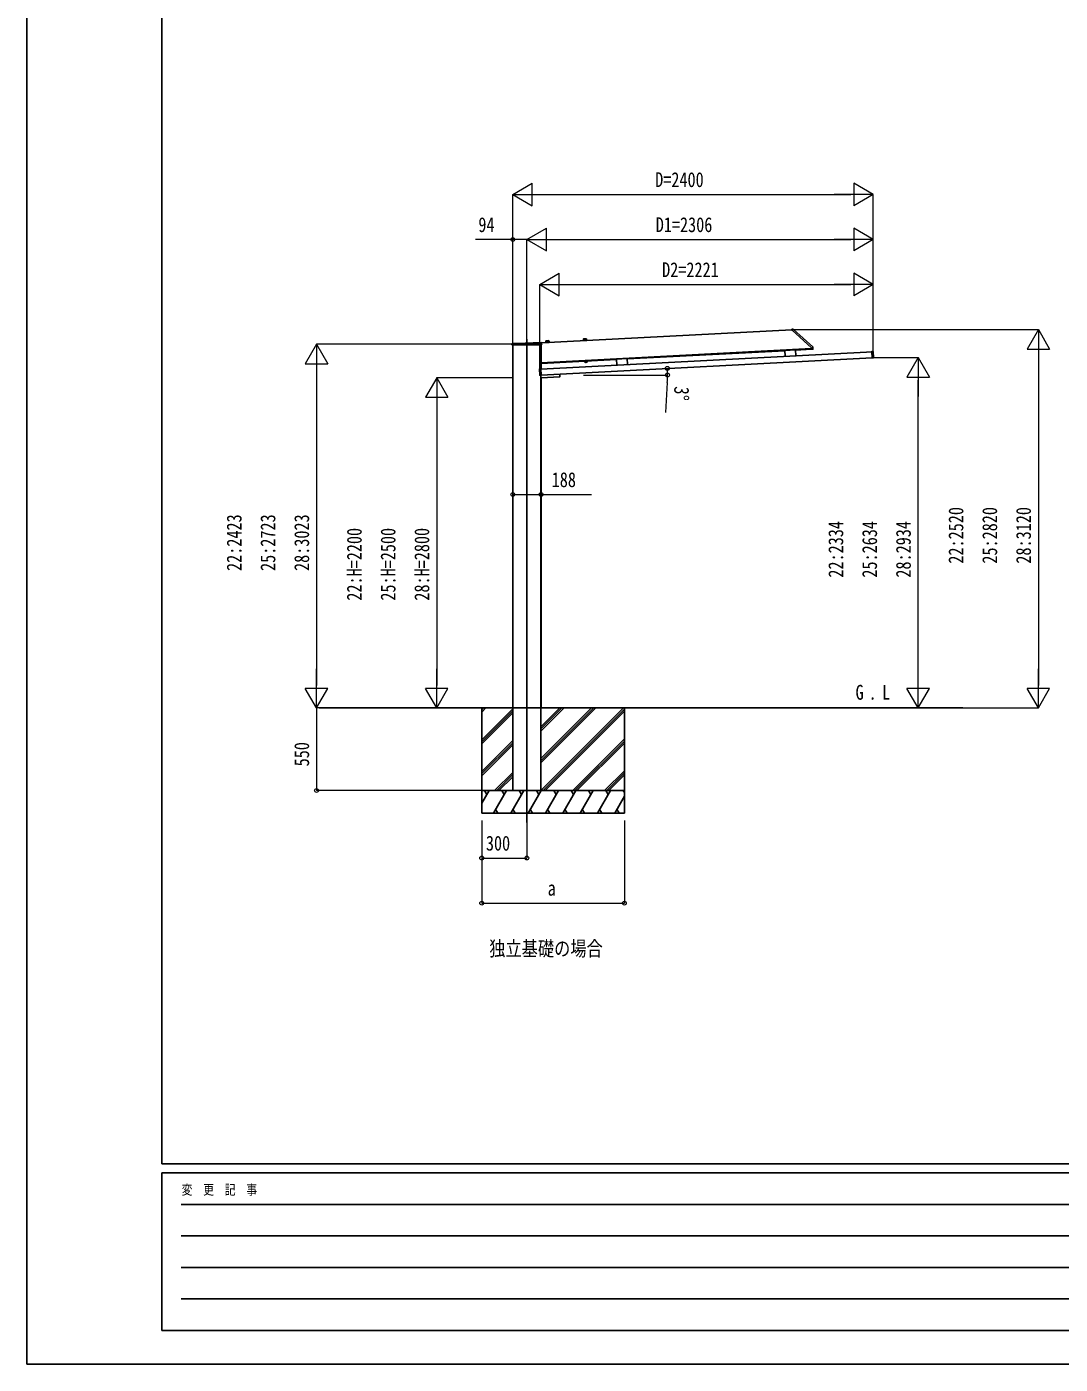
# Model space of a CAD drawing. Units: millimetres, scale not verified. Extents: x -12615 to 12615, y -8910 to 8910.
# Drawn here: x -12615 to -5732, y -8910 to 0 of the extents above; entities that cross this region are included whole.
import ezdxf
from ezdxf.enums import TextEntityAlignment as Align

# ---------------------------------------------------------------- set-up
doc = ezdxf.new("R2010")
doc.units = ezdxf.units.MM
doc.header["$LTSCALE"] = 50
for name, color, linetype in [('0-2_USER1', 3, 'Continuous'), ('0-4_YKK_12', 2, 'Continuous'), ('0-6_YKK_A1', 4, 'Continuous'), ('0-8_YKK_ZWAK', 7, 'Continuous')]:
    doc.layers.add(name, color=color, linetype=linetype)
doc.layers.add('0-7_YKK_D', color=6, linetype='Continuous', lineweight=18)
doc.styles.add('ＭＳ ゴシック', font='')
doc.styles.get('ＭＳ ゴシック').set_extended_font_data('MS Gothic')

msp = doc.modelspace()

# ---------------------------------------------------------------- linework, layer by layer
at = {"layer": '0-4_YKK_12'}
msp.add_line((-9284.04, -2081.79), (-9284.94, -5301.19), dxfattribs=at)
at = {"layer": '0-6_YKK_A1'}
for p, q in [((-9186.76, -2105.46), (-7518.99, -2018.53)), ((-7519.17, -2015.04), (-7511.57, -2015.11)), ((-7519.15, -2015.51), (-7519.17, -2015.04)), ((-7519.15, -2015.51), (-7518.85, -2021.13)), ((-7518.69, -2021.48), (-7389.2, -2138.07)), ((-7508.93, -2016.13), (-7381.07, -2131.26)), ((-9383.6, -2119.83), (-9383.53, -2111.98)), ((-9383.1, -2119.83), (-9383.6, -2119.83)), ((-9185.63, -2119.83), (-9383.1, -2119.83)), ((-9382.53, -2110.99), (-9187.02, -2110.99)), ((-9378.04, -4538), (-9378.04, -2119.83)), ((-9350.29, -2110.92), (-9188.05, -2102.42)), ((-9191.34, -2279.94), (-9191.34, -2119.83)), ((-9190.04, -2279.87), (-9190.04, -2119.83)), ((-9187.01, -2103.3), (-9186.03, -2111.88)), ((-9186.03, -2111.88), (-9186.03, -2111.9)), ((-9186.03, -2111.9), (-9185.13, -2119.83)), ((-9185.13, -2119.83), (-9185.63, -2119.83)), ((-9159.01, -2102.07), (-9159.02, -2103.6)), ((-9159.02, -2103.6), (-9135.05, -2102.35)), ((-9159.02, -2103.6), (-9135.05, -2102.35)), ((-9159, -2104), (-9159.02, -2103.6)), ((-9159, -2104), (-9135.03, -2102.75)), ((-9158.53, -2101.58), (-9135.75, -2100.38)), ((-9157.95, -2094.85), (-9158.01, -2101.55)), ((-9155.11, -2091.88), (-9140.17, -2091.1)), ((-9137.04, -2093.76), (-9136.28, -2100.41)), ((-9135.23, -2100.82), (-9135.05, -2102.35)), ((-9135.03, -2102.75), (-9135.05, -2102.35)), ((-8909.35, -2088.99), (-8909.36, -2090.52)), ((-8909.36, -2090.52), (-8885.4, -2089.26)), ((-8909.36, -2090.52), (-8885.4, -2089.26)), ((-8909.34, -2090.92), (-8909.36, -2090.52)), ((-8909.34, -2090.92), (-8885.38, -2089.66)), ((-8908.88, -2088.49), (-8886.09, -2087.3)), ((-8908.29, -2081.77), (-8908.35, -2088.46)), ((-8905.45, -2078.8), (-8890.52, -2078.02)), ((-8887.38, -2080.67), (-8886.62, -2087.32)), ((-8885.57, -2087.74), (-8885.4, -2089.26)), ((-8885.38, -2089.66), (-8885.4, -2089.26)), ((-7379.75, -2134.02), (-7379.43, -2140.11)), ((-9192.38, -2279.99), (-6980.11, -2164.53)), ((-9190.29, -2319.94), (-6984.7, -2204.82)), ((-9190.04, -2237.81), (-7388.75, -2143.88)), ((-9189.78, -2242.8), (-8687.21, -2216.47)), ((-8616.44, -2210.25), (-8687.34, -2213.97)), ((-8687.34, -2213.97), (-8685.27, -2253.41)), ((-8616.44, -2210.25), (-8614.37, -2249.7)), ((-8616.31, -2212.75), (-7566.74, -2158.22)), ((-7495.97, -2152.01), (-7566.87, -2155.72)), ((-7566.87, -2155.72), (-7564.81, -2195.17)), ((-7495.97, -2152.01), (-7493.9, -2191.45)), ((-7495.84, -2154.5), (-7388.49, -2148.88)), ((-7389.04, -2138.41), (-7388.95, -2140.02)), ((-7388.9, -2140.96), (-7388.95, -2140.02)), ((-7388.9, -2140.96), (-7381.27, -2141.02)), ((-7388.88, -2141.45), (-7388.9, -2140.96)), ((-7388.88, -2141.45), (-7388.49, -2148.88)), ((-7388.49, -2148.88), (-7380.88, -2148.48)), ((-7381.27, -2141.02), (-7379.86, -2141.03)), ((-7379.43, -2140.11), (-7379.36, -2141.51)), ((-6991.96, -2165.15), (-6986.79, -2164.88)), ((-6985.67, -2163.44), (-6986.87, -2163.5)), ((-6986.85, -2163.85), (-6986.87, -2163.5)), ((-6986.87, -2163.5), (-6986.87, -2163.5)), ((-6986.82, -2164.35), (-6986.85, -2163.85)), ((-6984.67, -2205.37), (-6986.82, -2164.35)), ((-6985.67, -2163.44), (-6985.67, -2163.44)), ((-6985.07, -2163.3), (-6979.18, -2162.99)), ((-6984.65, -2205.87), (-6984.67, -2205.37)), ((-6984.65, -2205.87), (-6984.63, -2206.22)), ((-6984.63, -2206.22), (-6983.43, -2206.16)), ((-6984.63, -2206.22), (-6984.63, -2206.22)), ((-6983.43, -2206.16), (-6983.43, -2206.16)), ((-6976.93, -2205.93), (-6982.82, -2206.24)), ((-6978.66, -2163.46), (-6976.46, -2205.4)), ((-9200.62, -2279.43), (-9198.43, -2321.38)), ((-9194.26, -2278.6), (-9200.15, -2278.91)), ((-9193.65, -2278.68), (-9192.46, -2278.62)), ((-9193.65, -2278.68), (-9193.65, -2278.68)), ((-9192.44, -2278.97), (-9192.46, -2278.62)), ((-9192.46, -2278.62), (-9192.46, -2278.62)), ((-9192.41, -2279.46), (-9192.44, -2278.97)), ((-9190.26, -2320.49), (-9192.41, -2279.46)), ((-9189.78, -2242.8), (-9190.04, -2237.85)), ((-9065.66, -2313.4), (-9064.69, -2331.88)), ((-8882.53, -2229.91), (-8897.52, -2230.69)), ((-8897.52, -2230.69), (-8897.26, -2235.6)), ((-8896.23, -2236.13), (-8897.26, -2235.6)), ((-8897.06, -2230.67), (-8897.15, -2229.07)), ((-8883.24, -2235.45), (-8896.23, -2236.13)), ((-8893.77, -2230.5), (-8893.51, -2235.41)), ((-8886.27, -2230.1), (-8886.02, -2235.02)), ((-8883.24, -2235.45), (-8882.27, -2234.82)), ((-8883.07, -2228.33), (-8882.98, -2229.93)), ((-8882.53, -2229.91), (-8882.27, -2234.82)), ((-9197.9, -2321.85), (-9192.01, -2321.54)), ((-9191.9, -2321.52), (-9191.01, -2338.5)), ((-9190.22, -2321.34), (-9191.42, -2321.4)), ((-9191.42, -2321.4), (-9191.42, -2321.4)), ((-9191.34, -4538), (-9191.34, -2321.4)), ((-9191.34, -2338), (-9191.04, -2338)), ((-9190.24, -2320.99), (-9190.26, -2320.49)), ((-9190.24, -2320.99), (-9190.22, -2321.34)), ((-9190.22, -2321.34), (-9190.22, -2321.34)), ((-9190.04, -4538), (-9190.04, -2339.45)), ((-9189.96, -2339.45), (-9065.63, -2332.93)), ((-10668.44, -4538), (-6381.63, -4538)), ((-9584.94, -4538), (-9584.94, -5238)), ((-9584.94, -4565.38), (-9557.56, -4538)), ((-9584.94, -4551.24), (-9571.7, -4538)), ((-9584.94, -4749.23), (-9378.94, -4543.23)), ((-9378.04, -4538), (-9378.04, -5088)), ((-9191.34, -4538), (-9191.34, -5088)), ((-9191.08, -5088), (-8641.08, -4538)), ((-9190.94, -4904.01), (-8824.93, -4538)), ((-9190.94, -4875.73), (-8853.21, -4538)), ((-9190.94, -4889.87), (-8839.07, -4538)), ((-9190.94, -4691.88), (-9037.06, -4538)), ((-9190.94, -4677.74), (-9051.2, -4538)), ((-9190.94, -4663.6), (-9065.34, -4538)), ((-8634.94, -4538), (-8634.94, -5238)), ((-9584.94, -4763.37), (-9378.94, -4557.37)), ((-9584.94, -4777.51), (-9378.94, -4571.51)), ((-9176.94, -5088), (-8634.94, -4546)), ((-9162.8, -5088), (-8634.94, -4560.15)), ((-9584.94, -4961.36), (-9378.94, -4755.36)), ((-9584.94, -4975.5), (-9378.94, -4769.5)), ((-9584.94, -4989.64), (-9378.94, -4783.65)), ((-8978.95, -5088), (-8634.94, -4743.99)), ((-8964.81, -5088), (-8634.94, -4758.14)), ((-8950.66, -5088), (-8634.94, -4772.28)), ((-9499.45, -5088), (-9378.94, -4967.49)), ((-9485.31, -5088), (-9378.94, -4981.63)), ((-8766.82, -5088), (-8634.94, -4956.12)), ((-8752.67, -5088), (-8634.94, -4970.27)), ((-8738.53, -5088), (-8634.94, -4984.41)), ((-9471.16, -5088), (-9378.94, -4995.78)), ((-8634.94, -5088), (-9584.94, -5088)), ((-9584.94, -5171.83), (-9536.54, -5088)), ((-9551.54, -5113.98), (-9566.54, -5088)), ((-9507.67, -5238), (-9421.07, -5088)), ((-9436.07, -5113.98), (-9451.07, -5088)), ((-9392.2, -5238), (-9305.6, -5088)), ((-9378.04, -5088), (-9191.34, -5088)), ((-9320.6, -5113.98), (-9335.6, -5088)), ((-9276.73, -5238), (-9190.13, -5088)), ((-9205.13, -5113.98), (-9220.13, -5088)), ((-9161.26, -5238), (-9074.66, -5088)), ((-9089.66, -5113.98), (-9104.66, -5088)), ((-9045.79, -5238), (-8959.19, -5088)), ((-8989.19, -5088), (-8974.19, -5113.98)), ((-8930.32, -5238), (-8843.72, -5088)), ((-8858.72, -5113.98), (-8873.72, -5088)), ((-8814.85, -5238), (-8728.25, -5088)), ((-8743.25, -5113.98), (-8758.25, -5088)), ((-8699.38, -5238), (-8634.94, -5126.38)), ((-8634.94, -5101.58), (-8642.78, -5088)), ((-9584.94, -5238), (-8634.94, -5238)), ((-9492.68, -5212.02), (-9477.68, -5238)), ((-9377.2, -5212.02), (-9362.2, -5238)), ((-9261.73, -5212.02), (-9246.74, -5238)), ((-9146.26, -5212.02), (-9131.27, -5238)), ((-9030.79, -5212.02), (-9015.8, -5238)), ((-8915.32, -5212.02), (-8900.33, -5238)), ((-8799.85, -5212.02), (-8784.86, -5238)), ((-8684.38, -5212.02), (-8669.38, -5238))]:
    msp.add_line(p, q, dxfattribs=at)
msp.add_lwpolyline([(-8898.68, -2227.55), (-8881.7, -2226.66), (-8881.62, -2228.26), (-8898.59, -2229.15)], close=True, dxfattribs=at)
msp.add_lwpolyline([(-7379.36, -2141.51), (-7379, -2148.38), (-7380.88, -2148.48)], dxfattribs=at)
for centre, radius, start, end in [((-7518.35, -2021.1), 0.5, 183, 228), ((-7511.61, -2019.11), 4, 48, 89.5), ((-9382.53, -2111.99), 1, 90, 176.5048), ((-9382.53, -2111.99), 1, 176.5048, 179.5), ((-9352.91, -2060.99), 50, 270, 273.00032), ((-9188, -2103.42), 1, 6.5, 93.00032), ((-9187.02, -2111.99), 1, 6.5, 90), ((-9158.51, -2102.07), 0.5, 93, 179.5), ((-9154.95, -2094.88), 3, 93, 179.5), ((-9140.02, -2094.1), 3, 6.5, 93), ((-9135.73, -2100.88), 0.5, 6.5, 93), ((-8908.85, -2088.99), 0.5, 93, 179.5), ((-8905.29, -2081.79), 3, 93, 179.5), ((-8890.36, -2081.01), 3, 6.5, 93), ((-8886.07, -2087.8), 0.5, 6.5, 93), ((-7389.54, -2138.44), 0.5, 3, 48), ((-7383.75, -2134.23), 4, 3, 48), ((-7379.86, -2141.53), 0.5, 3, 89.5), ((-6985.63, -2160.57), 2.86, 272.73957, 279.49104), ((-6983.11, -2210.43), 4.28, 87.31821, 94.21342), ((-9194, -2275.83), 2.86, 266.50896, 273.26043), ((-8895.53, -2232.77), 3.32, 238.61575, 307.38425), ((-8890.38, -2223.39), 12.42, 255.41205, 290.58795), ((-8884.29, -2232.18), 3.32, 238.61575, 307.38425), ((-9191.28, -2325.68), 4.28, 91.78658, 98.68179), ((-9190.02, -2338.45), 1, 183, 273), ((-9065.69, -2331.93), 1, 273, 3)]:
    msp.add_arc(centre, radius, start, end, dxfattribs=at)
for centre, major_axis, ratio, start_param, end_param in [((-6985.67, -2163.4), (0.599, 0.031), 0.061163, 4.712389, 5.0226887), ((-6985.06, -2163.6), (0.016, -0.3), 0.998135, 3.1415927, 3.9550709), ((-6982.84, -2205.94), (0.016, -0.3), 0.998135, 5.4698366, 6.2831853), ((-6979.16, -2163.49), (0.336, 0.373), 0.99628, 5.4996506, 7.06672), ((-6976.96, -2205.43), (0.373, -0.336), 0.99628, 5.4996506, 7.06672), ((-9200.12, -2279.41), (-0.373, 0.336), 0.99628, 5.4996506, 7.06672), ((-9194.24, -2278.9), (0.016, -0.3), 0.998135, 2.3281144, 3.1415927), ((-9193.66, -2278.64), (-0.599, -0.031), 0.061163, 1.2604966, 1.5707963), ((-9197.93, -2321.35), (-0.336, -0.373), 0.99628, 5.4996506, 7.06672), ((-9192.03, -2321.24), (0.016, -0.3), 0.998135, 0, 0.8133487)]:
    msp.add_ellipse(centre, major_axis=major_axis, ratio=ratio, start_param=start_param, end_param=end_param, dxfattribs=at)
at = {"layer": '0-7_YKK_D'}
for p, q in [((-9378.04, -1117.63), (-9248.14, -1042.63)), ((-9248.14, -1192.63), (-9248.14, -1042.63)), ((-6978.04, -1117.63), (-7107.94, -1042.63)), ((-7107.94, -1042.63), (-7107.94, -1192.63)), ((-9378.04, -2104), (-9378.04, -1116.63)), ((-9378.04, -1117.63), (-9248.14, -1192.63)), ((-9378.04, -1117.63), (-9118.23, -1117.63)), ((-9228.04, -1117.63), (-7128.04, -1117.63)), ((-6978.04, -1117.63), (-7237.85, -1117.63)), ((-6978.04, -1117.63), (-7107.94, -1192.63)), ((-6978.04, -2202.52), (-6978.04, -1116.63)), ((-9378.04, -2114), (-9378.04, -1416.63)), ((-9284.04, -1417.63), (-9154.14, -1342.63)), ((-9284.04, -2080.79), (-9284.04, -1416.63)), ((-9284.04, -2080.79), (-9284.04, -1416.63)), ((-9284.04, -1417.63), (-9154.14, -1492.63)), ((-9284.04, -1417.63), (-9024.23, -1417.63)), ((-9154.14, -1492.63), (-9154.14, -1342.63)), ((-9134.04, -1417.63), (-7128.04, -1417.63)), ((-6978.04, -1417.63), (-7237.85, -1417.63)), ((-6978.04, -1417.63), (-7107.94, -1342.63)), ((-7107.94, -1342.63), (-7107.94, -1492.63)), ((-6978.04, -1417.63), (-7107.94, -1492.63)), ((-6978.04, -2202.52), (-6978.04, -1416.63)), ((-9199.04, -1717.63), (-9069.14, -1642.63)), ((-9069.14, -1792.63), (-9069.14, -1642.63)), ((-6978.04, -1717.63), (-7107.94, -1642.63)), ((-7107.94, -1642.63), (-7107.94, -1792.63)), ((-9199.04, -2279.84), (-9199.04, -1716.63)), ((-9199.04, -1717.63), (-9069.14, -1792.63)), ((-9199.04, -1717.63), (-8939.24, -1717.63)), ((-9049.04, -1717.63), (-7128.04, -1717.63)), ((-6978.04, -1717.63), (-7237.85, -1717.63)), ((-6978.04, -1717.63), (-7107.94, -1792.63)), ((-6978.04, -2202.52), (-6978.04, -1716.63)), ((-7510, -2017.63), (-5877.04, -2017.63)), ((-5878.04, -2017.63), (-5953.04, -2147.54)), ((-5878.04, -2017.63), (-5803.04, -2147.54)), ((-5878.04, -2017.63), (-5878.04, -2277.44)), ((-10684.94, -2115), (-10759.94, -2244.9)), ((-9379.04, -2115), (-10685.94, -2115)), ((-10684.94, -2115), (-10609.94, -2244.9)), ((-10684.94, -2115), (-10684.94, -2374.81)), ((-6977.02, -2204), (-6677.04, -2204)), ((-6678.04, -2204), (-6753.04, -2333.9)), ((-6678.04, -2204), (-6603.04, -2333.9)), ((-6678.04, -2204), (-6678.04, -2463.8)), ((-5953.04, -2147.54), (-5803.04, -2147.54)), ((-5878.04, -2167.63), (-5878.04, -4388)), ((-10759.94, -2244.9), (-10609.94, -2244.9)), ((-10684.94, -2265), (-10684.94, -4388)), ((-9884.94, -2338), (-9959.94, -2467.9)), ((-9379.04, -2338), (-9885.94, -2338)), ((-9884.94, -2338), (-9809.94, -2467.9)), ((-9884.94, -2338), (-9884.94, -2597.81)), ((-8906.65, -2319.99), (-8346.96, -2319.99)), ((-8349.51, -2370.97), (-8361.5, -2569.01)), ((-6753.04, -2333.9), (-6603.04, -2333.9)), ((-6678.04, -4388), (-6678.04, -2354)), ((-9959.94, -2467.9), (-9809.94, -2467.9)), ((-9884.94, -2488), (-9884.94, -4388)), ((-10684.94, -4538), (-10684.94, -4278.19)), ((-9884.94, -4538), (-9884.94, -4278.19)), ((-6678.04, -4538), (-6678.04, -4278.19)), ((-5878.04, -4538), (-5878.04, -4278.19)), ((-10684.94, -4538), (-10759.94, -4408.1)), ((-10609.94, -4408.1), (-10759.94, -4408.1)), ((-10684.94, -4538), (-10609.94, -4408.1)), ((-9884.94, -4538), (-9959.94, -4408.1)), ((-9809.94, -4408.1), (-9959.94, -4408.1)), ((-9884.94, -4538), (-9809.94, -4408.1)), ((-6678.04, -4538), (-6753.04, -4408.1)), ((-6603.04, -4408.1), (-6753.04, -4408.1)), ((-6678.04, -4538), (-6603.04, -4408.1)), ((-5878.04, -4538), (-5953.04, -4408.1)), ((-5803.04, -4408.1), (-5953.04, -4408.1)), ((-5878.04, -4538), (-5803.04, -4408.1)), ((-9459.64, -4538), (-10685.94, -4538)), ((-10684.94, -4538), (-10684.94, -5088)), ((-9379.04, -4538), (-9885.94, -4538)), ((-6680.63, -4538), (-6677.04, -4538)), ((-6680.63, -4538), (-5877.04, -4538)), ((-9585.94, -5088), (-10685.94, -5088)), ((-9584.94, -5288), (-9584.94, -5539)), ((-9584.94, -5288), (-9584.94, -5839)), ((-9284.94, -5288), (-9284.94, -5539)), ((-8634.94, -5288), (-8634.94, -5839)), ((-9584.94, -5538), (-9284.94, -5538)), ((-9584.94, -5838), (-8634.94, -5838))]:
    msp.add_line(p, q, dxfattribs=at)
for points in [[(-9284.04, -1417.63), (-9378.04, -1417.63), (-9627.44, -1417.63)], [(-9378.04, -3116.32), (-9190.04, -3116.32), (-8854.24, -3116.32)]]:
    msp.add_lwpolyline(points, dxfattribs=at)
for centre in [(-9378.04, -1417.63), (-8349.12, -2275.85), (-8347.96, -2319.99), (-9378.04, -3116.32), (-9190.04, -3116.32), (-10684.94, -5088), (-9584.94, -5538), (-9284.94, -5538), (-9584.94, -5838), (-8634.94, -5838)]:
    msp.add_circle(centre, 12.75, dxfattribs=at)
for start, end in [(0, 3), (356.53473, 0)]:
    msp.add_arc((-9191.34, -2319.99), 843.38, start, end, dxfattribs=at)
at = {"layer": '0-8_YKK_ZWAK'}
for p, q in [((-11714.94, -7575), (-11714.94, 8325)), ((11685.06, -7575), (-11714.94, -7575)), ((-3914.94, -7635), (-11714.94, -7635)), ((-11714.94, -8685), (-11714.94, -7635)), ((-11587.44, -7845), (-4064.94, -7845)), ((-11587.44, -8055), (-4064.94, -8055)), ((-11587.44, -8265), (-4064.94, -8265)), ((-11587.44, -8475), (-4064.94, -8475)), ((-11714.94, -8685), (-3914.94, -8685))]:
    msp.add_line(p, q, dxfattribs=at)
msp.add_lwpolyline([(-12615, -8910), (12615, -8910), (12615, 8910), (-12615, 8910)], close=True, dxfattribs=at)

# ---------------------------------------------------------------- texts
at = {"layer": '0-2_USER1', "style": 'ＭＳ ゴシック', "width": 0.8}
for s, p in [('G', (-7095.51, -4512.69)), ('L', (-6918.2, -4512.69)), ('.', (-7009.11, -4512.69)), ('独立基礎の場合', (-9535, -6220))]:
    msp.add_text(s, height=98.97, dxfattribs=at).set_placement(p, align=Align.BOTTOM_LEFT)
at = {"layer": '0-7_YKK_D', "style": 'ＭＳ ゴシック', "width": 0.8}
for s, p in [('D=2400', (-8430.04, -1097.63)), ('94', (-9607.44, -1397.63)), ('D1=2306', (-8426.24, -1397.63)), ('D2=2221', (-8383.74, -1697.63)), ('188', (-9119.04, -3096.32)), ('300', (-9557.34, -5518)), ('a', (-9145.94, -5818))]:
    msp.add_text(s, height=98.97, dxfattribs=at).set_placement(p, align=Align.BOTTOM_LEFT)
for s, rotation, p in [('3°', 266.535, (-8330.75, -2392.14)), ('22:2520', 90, (-6348.04, -3576.62)), ('25:2820', 90, (-6123.04, -3576.62)), ('28:3120', 90, (-5898.04, -3576.62)), ('22:2423', 90, (-11154.94, -3625.3)), ('25:2723', 90, (-10929.94, -3625.3)), ('28:3023', 90, (-10704.94, -3625.3)), ('22:H=2200', 90, (-10354.94, -3823.2)), ('25:H=2500', 90, (-10129.94, -3823.2)), ('28:H=2800', 90, (-9904.94, -3823.2)), ('22:2334', 90, (-7148.04, -3669.8)), ('25:2634', 90, (-6923.04, -3669.8)), ('28:2934', 90, (-6698.04, -3669.8)), ('550', 90, (-10704.94, -4927.08))]:
    msp.add_text(s, height=98.97, rotation=rotation, dxfattribs=at).set_placement(p, align=Align.BOTTOM_LEFT)
at = {"layer": '0-8_YKK_ZWAK', "style": 'ＭＳ ゴシック', "width": 0.8}
msp.add_text('変  更  記  事', height=65.98, dxfattribs=at).set_placement((-11583.93, -7800), align=Align.BOTTOM_LEFT)

doc.saveas('drawing.dxf')
